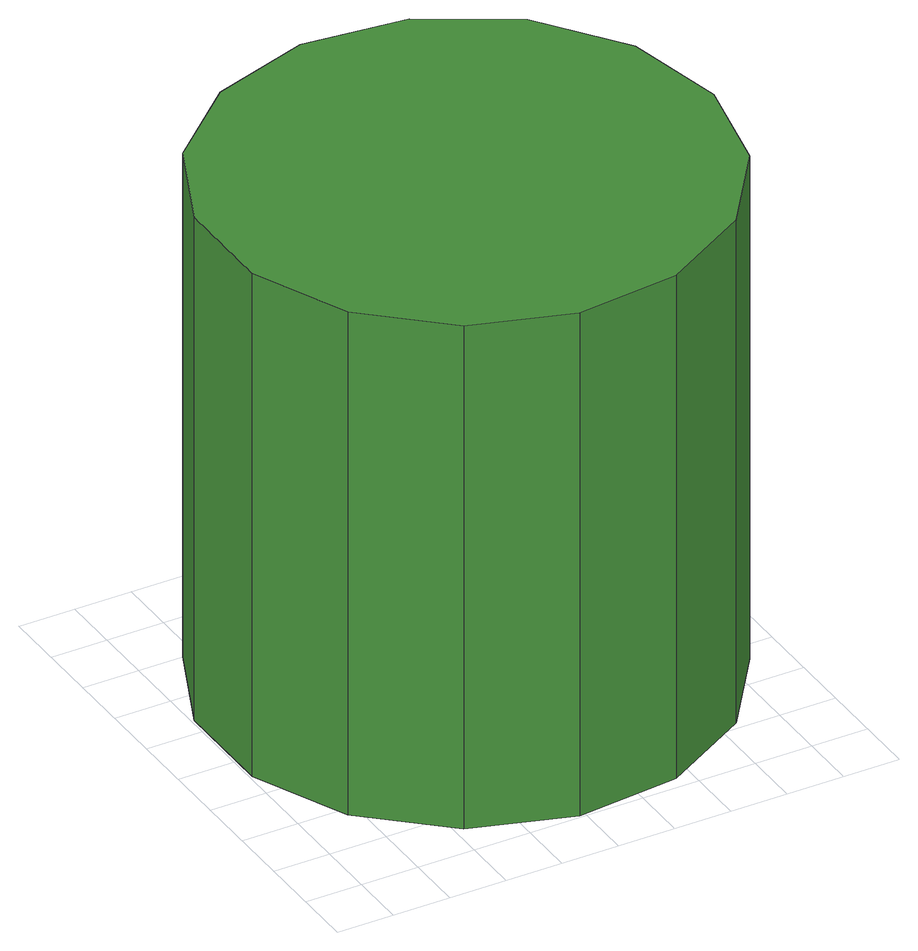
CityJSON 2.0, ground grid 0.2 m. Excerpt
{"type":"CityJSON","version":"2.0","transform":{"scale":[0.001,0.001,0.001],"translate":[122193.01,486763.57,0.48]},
"CityObjects":{
"tree1":{"type":"SolitaryVegetationObject","attributes":{"function":"something"},"geometry":[{"type":"MultiSurface","lod":"1","boundaries":[[[0,1,2,3,4,5,6,7,8,9,10,11,12,13,14]],[[15,16,17,18,19,20,21,22,23,24,25,26,27,28,29]],[[0,29,28,1]],[[1,28,27,2]],[[2,27,26,3]],[[3,26,25,4]],[[4,25,24,5]],[[5,24,23,6]],[[6,23,22,7]],[[7,22,21,8]],[[8,21,20,9]],[[9,20,19,10]],[[10,19,18,11]],[[11,18,17,12]],[[12,17,16,13]],[[13,16,15,14]],[[14,15,29,0]]]}]}
},
"vertices":[
[1754,884,1858],[1678,1243,1858],[1462,1540,1858],[1145,1723,1858],[780,1762,1858],[431,1648,1858],[158,1403,1858],[9,1068,1858],[9,701,1858],[158,366,1858],[431,120,1858],[780,7,1858],[1145,45,1858],[1462,228,1858],[1678,525,1858],[1678,525,1],[1462,228,1],[1145,45,1],[780,7,1],[431,120,1],[158,366,1],[9,701,1],[9,1068,1],[158,1403,1],[431,1648,1],[780,1762,1],[1145,1723,1],[1462,1540,1],[1678,1243,1],[1754,884,1]
]}
